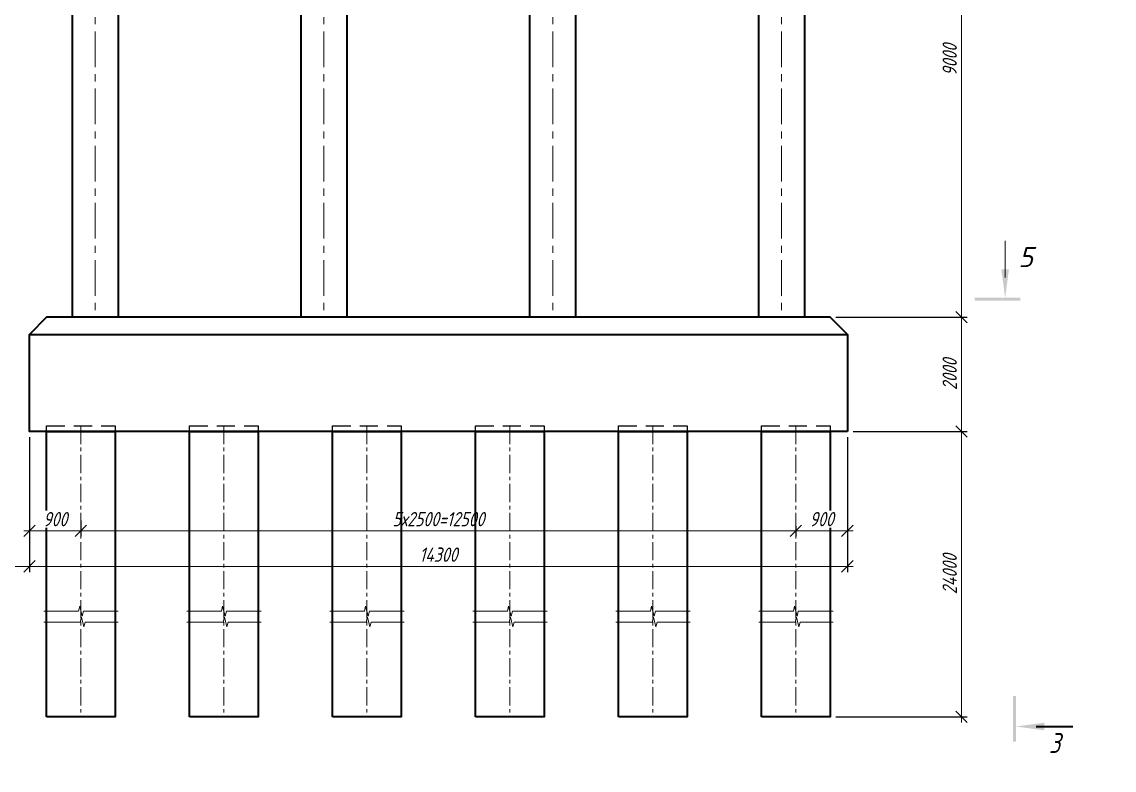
# Model space of a CAD drawing. Header units: millimetres. Extents: x 265754 to 14267433, y -6145605 to 2433772.
# Drawn here: x 7164331 to 7183429, y 815360 to 828450 of the extents above; entities that cross this region are included whole.
import ezdxf
from ezdxf.enums import TextEntityAlignment as Align

# ---------------------------------------------------------------- set-up
doc = ezdxf.new("R2010")
doc.units = ezdxf.units.MM
for name, pattern in [('CENTER', [50.8, 31.75, -6.35, 6.35, -6.35]), ('невидимая', [9.525, 6.35, -3.175]), ('осевая', [2, 1.25, -0.25, 0.25, -0.25])]:
    doc.linetypes.add(name, pattern=pattern)
for name, color, linetype, lineweight in [('1-Бетон', 106, 'Continuous', 35), ('1-Оси', 1, 'CENTER', 20), ('ИС_TXT', 4, 'Continuous', 18), ('ИС_TXT_ЗГЛ', 1, 'Continuous', 35), ('ИС_ОПОР_Тон', 3, 'Continuous', 18), ('ИС_Основная', 7, 'Continuous', 35), ('ИС_Ось', 3, 'осевая', 18), ('ИС_Размер', 3, 'Continuous', 18), ('ИС_Тонкая', 3, 'Continuous', 18)]:
    doc.layers.add(name, color=color, linetype=linetype, lineweight=lineweight)
doc.layers.add('ИС_Невидимая', color=4, linetype='невидимая')
doc.styles.add('0', font='isocpeur.ttf', dxfattribs={"width": 0.8, "oblique": 15})
doc.styles.add('Mis(m)', font='isocpeui.ttf')
doc.dimstyles.new('М100', dxfattribs={"dimscale": 100, "dimtxt": 2.5, "dimasz": 2, "dimexe": 1, "dimexo": 1, "dimgap": 0.8, "dimtad": 1, "dimdec": 0, "dimzin": 0, "dimdsep": 46, "dimtxsty": '0', "dimblk": 'OBLIQUE', "dimcen": 0.09, "dimdle": 1, "dimclrd": 256, "dimclre": 256, "dimclrt": 256, "dimadec": 4, "dimazin": 0, "dimtfac": 1, "dimtdec": 0, "dimtmove": 1, "dimatfit": 2, "dimfxl": 1, "dimtolj": 1, "dimtzin": 0, "dimlwd": -1, "dimarcsym": 0})

# ---------------------------------------------------------------- blocks, each defined once
blk = doc.blocks.new('_OBLIQUE')
at = {"color": 0, "linetype": 'ByBlock', "lineweight": -2}
blk.add_line((0.5, 0.5), (-0.5, -0.5), dxfattribs=at)
blk = doc.blocks.new('*D1853')
at = {"layer": 'Defpoints', "color": 0, "transparency": 16777216}
for p in [(7163014, 821283), (7164464, 821283), (7164464, 818925)]:
    blk.add_point(p, dxfattribs=at)
at = {"layer": 'ИС_Размер', "lineweight": -2, "transparency": 16777216}
for p, q in [((7163014, 821183), (7163014, 818825)), ((7164464, 821183), (7164464, 818825))]:
    blk.add_line(p, q, dxfattribs=at)
at = {"layer": 'ИС_Размер', "transparency": 16777216}
blk.add_line((7162914, 818925), (7164564, 818925), dxfattribs=at)
at = {"layer": 'ИС_Размер', "transparency": 16777216, "xscale": 200, "yscale": 200, "zscale": 200, "rotation": 180}
blk.add_blockref('_OBLIQUE', (7163014, 818925), dxfattribs=at)
at = {"layer": 'ИС_Размер', "transparency": 16777216, "xscale": 200, "yscale": 200, "zscale": 200}
blk.add_blockref('_OBLIQUE', (7164464, 818925), dxfattribs=at)
at = {"layer": 'ИС_Размер', "transparency": 16777216, "insert": (7163739, 819130), "char_height": 250, "attachment_point": 5, "style": '0'}
blk.add_mtext('\\A1;1450', dxfattribs=at)
blk = doc.blocks.new('*D1874')
at = {"layer": 'Defpoints', "color": 0, "transparency": 16777216}
for p in [(7178464, 823283), (7178764, 821283), (7180759, 821283)]:
    blk.add_point(p, dxfattribs=at)
at = {"layer": 'ИС_Размер', "transparency": 16777216}
blk.add_line((7180759, 823383), (7180759, 821183), dxfattribs=at)
at = {"layer": 'ИС_Размер', "lineweight": -2, "transparency": 16777216}
for p, q in [((7178564, 823283), (7180859, 823283)), ((7178864, 821283), (7180859, 821283))]:
    blk.add_line(p, q, dxfattribs=at)
at = {"layer": 'ИС_Размер', "transparency": 16777216, "xscale": 200, "yscale": 200, "zscale": 200}
for p, rotation in [((7180759, 823283), 90), ((7180759, 821283), 270)]:
    blk.add_blockref('_OBLIQUE', p, dxfattribs=dict(at, rotation=rotation))
at = {"layer": 'ИС_Размер', "transparency": 16777216, "insert": (7180554, 822283), "char_height": 250, "attachment_point": 5, "rotation": 90, "style": '0'}
blk.add_mtext('\\A1;2000', dxfattribs=at)
blk = doc.blocks.new('*D1875')
at = {"layer": 'Defpoints', "color": 0, "transparency": 16777216}
for p in [(7178764, 821283), (7178464, 816292), (7180759, 816292)]:
    blk.add_point(p, dxfattribs=at)
at = {"layer": 'ИС_Размер', "lineweight": -2, "transparency": 16777216}
for p, q in [((7178864, 821283), (7180859, 821283)), ((7178564, 816292), (7180859, 816292))]:
    blk.add_line(p, q, dxfattribs=at)
at = {"layer": 'ИС_Размер', "transparency": 16777216}
blk.add_line((7180759, 821383), (7180759, 816192), dxfattribs=at)
at = {"layer": 'ИС_Размер', "transparency": 16777216, "xscale": 200, "yscale": 200, "zscale": 200}
for p, rotation in [((7180759, 821283), 90), ((7180759, 816292), 270)]:
    blk.add_blockref('_OBLIQUE', p, dxfattribs=dict(at, rotation=rotation))
at = {"layer": 'ИС_Размер', "transparency": 16777216, "insert": (7180554, 818787), "char_height": 250, "width": 1324.59, "attachment_point": 5, "rotation": 90, "style": '0'}
blk.add_mtext('\\A1;24000', dxfattribs=at)
blk = doc.blocks.new('*U1877')
for p, q in [((3.8, -1.16), (10.2, -1.16)), ((3.8, -223.96), (10.2, -223.96))]:
    blk.add_line(p, q)
for points in [[(-0.25, 1.51), (0.25, 1.51), (-0.25, -6.49), (0.25, -6.49)], [(5.2, -0.5), (0.2, -1.16), (5.2, -1.16), (5.2, -1.82)], [(-0.25, -218.62), (0.25, -218.62), (-0.25, -226.62), (0.25, -226.62)], [(5.2, -223.3), (0.2, -223.96), (5.2, -223.96), (5.2, -224.62)]]:
    blk.add_solid(points)
at = {"style": '0', "oblique": 15, "width": 0.8}
for tag, p in [('ВЕРХ', (7.06, 1.62)), ('НИЗ', (7, -226.85))]:
    blk.add_attdef(tag, text='', height=3.5, dxfattribs=at).set_placement(p, align=Align.MIDDLE_CENTER)
blk = doc.blocks.new('*U1891')
at = {"layer": '1-Бетон'}
blk.add_line((400, -4250), (400, 4250), dxfattribs=at)
blk.add_lwpolyline([(400, -4250), (400, 4750), (-400, 4750), (-400, -4250), (400, -4250)], dxfattribs=at)
at = {"layer": 'ИС_Ось', "ltscale": 500}
blk.add_lwpolyline([(0, 4750), (0, -4250)], dxfattribs=at)
blk = doc.blocks.new('*U1892')
at = {"layer": '1-Бетон', "color": 0, "linetype": 'ByBlock', "lineweight": -2, "transparency": 16777216}
for p in [(0, 0), (4000, 0), (8000, 0), (12000, 0)]:
    blk.add_blockref('*U1891', p, dxfattribs=at)
blk = doc.blocks.new('*D1895')
at = {"layer": 'Defpoints', "color": 0, "transparency": 16777216}
for p in [(7164464, 821283), (7178764, 821283), (7164464, 818925)]:
    blk.add_point(p, dxfattribs=at)
at = {"layer": 'ИС_Размер', "lineweight": -2, "transparency": 16777216}
for p, q in [((7164464, 821183), (7164464, 818825)), ((7178764, 821183), (7178764, 818825))]:
    blk.add_line(p, q, dxfattribs=at)
at = {"layer": 'ИС_Размер', "transparency": 16777216}
blk.add_line((7178864, 818925), (7164364, 818925), dxfattribs=at)
at = {"layer": 'ИС_Размер', "transparency": 16777216, "xscale": 200, "yscale": 200, "zscale": 200, "rotation": 180}
blk.add_blockref('_OBLIQUE', (7164464, 818925), dxfattribs=at)
at = {"layer": 'ИС_Размер', "transparency": 16777216, "xscale": 200, "yscale": 200, "zscale": 200}
blk.add_blockref('_OBLIQUE', (7178764, 818925), dxfattribs=at)
at = {"layer": 'ИС_Размер', "transparency": 16777216, "insert": (7171614, 819130), "char_height": 250, "attachment_point": 5, "style": '0'}
blk.add_mtext('\\A1;14300', dxfattribs=at)
blk = doc.blocks.new('*D1893')
at = {"layer": 'Defpoints', "color": 0, "transparency": 16777216}
for p in [(7178764, 821283), (7177864, 819730), (7177864, 819546)]:
    blk.add_point(p, dxfattribs=at)
at = {"layer": 'ИС_Размер', "lineweight": -2, "transparency": 16777216}
for p, q in [((7178764, 821183), (7178764, 819446)), ((7177864, 819630), (7177864, 819446))]:
    blk.add_line(p, q, dxfattribs=at)
at = {"layer": 'ИС_Размер', "transparency": 16777216}
blk.add_line((7178864, 819546), (7177764, 819546), dxfattribs=at)
at = {"layer": 'ИС_Размер', "transparency": 16777216, "xscale": 200, "yscale": 200, "zscale": 200, "rotation": 180}
blk.add_blockref('_OBLIQUE', (7177864, 819546), dxfattribs=at)
at = {"layer": 'ИС_Размер', "transparency": 16777216, "xscale": 200, "yscale": 200, "zscale": 200}
blk.add_blockref('_OBLIQUE', (7178764, 819546), dxfattribs=at)
at = {"layer": 'ИС_Размер', "transparency": 16777216, "insert": (7178314, 819751), "char_height": 250, "attachment_point": 5, "style": '0', "bg_fill": 3, "box_fill_scale": 1.1, "bg_fill_color": 256, "bg_fill_true_color": 13158600, "bg_fill_transparency": 0}
blk.add_mtext('\\A1;900', dxfattribs=at)
blk = doc.blocks.new('*D1894')
at = {"layer": 'Defpoints', "color": 0, "transparency": 16777216}
for p in [(7164464, 821283), (7165364, 819829), (7164464, 819546)]:
    blk.add_point(p, dxfattribs=at)
at = {"layer": 'ИС_Размер', "lineweight": -2, "transparency": 16777216}
for p, q in [((7164464, 821183), (7164464, 819446)), ((7165364, 819729), (7165364, 819446))]:
    blk.add_line(p, q, dxfattribs=at)
at = {"layer": 'ИС_Размер', "transparency": 16777216}
blk.add_line((7165464, 819546), (7164364, 819546), dxfattribs=at)
at = {"layer": 'ИС_Размер', "transparency": 16777216, "xscale": 200, "yscale": 200, "zscale": 200, "rotation": 180}
blk.add_blockref('_OBLIQUE', (7164464, 819546), dxfattribs=at)
at = {"layer": 'ИС_Размер', "transparency": 16777216, "xscale": 200, "yscale": 200, "zscale": 200}
blk.add_blockref('_OBLIQUE', (7165364, 819546), dxfattribs=at)
at = {"layer": 'ИС_Размер', "transparency": 16777216, "insert": (7164914, 819751), "char_height": 250, "attachment_point": 5, "style": '0', "bg_fill": 3, "box_fill_scale": 1.1, "bg_fill_color": 256, "bg_fill_true_color": 13158600, "bg_fill_transparency": 0}
blk.add_mtext('\\A1;900', dxfattribs=at)
blk = doc.blocks.new('*D1896')
at = {"layer": 'Defpoints', "color": 0, "transparency": 16777216}
for p in [(7165364, 819829), (7177864, 819730), (7165364, 819546)]:
    blk.add_point(p, dxfattribs=at)
at = {"layer": 'ИС_Размер', "lineweight": -2, "transparency": 16777216}
for p, q in [((7165364, 819729), (7165364, 819446)), ((7177864, 819630), (7177864, 819446))]:
    blk.add_line(p, q, dxfattribs=at)
at = {"layer": 'ИС_Размер', "transparency": 16777216}
blk.add_line((7177964, 819546), (7165264, 819546), dxfattribs=at)
at = {"layer": 'ИС_Размер', "transparency": 16777216, "xscale": 200, "yscale": 200, "zscale": 200, "rotation": 180}
blk.add_blockref('_OBLIQUE', (7165364, 819546), dxfattribs=at)
at = {"layer": 'ИС_Размер', "transparency": 16777216, "xscale": 200, "yscale": 200, "zscale": 200}
blk.add_blockref('_OBLIQUE', (7177864, 819546), dxfattribs=at)
at = {"layer": 'ИС_Размер', "transparency": 16777216, "insert": (7171614, 819751), "char_height": 250, "width": 1839.25, "attachment_point": 5, "style": '0', "bg_fill": 3, "box_fill_scale": 1.1, "bg_fill_color": 256, "bg_fill_true_color": 13158600, "bg_fill_transparency": 0}
blk.add_mtext('\\A1;5х2500=12500', dxfattribs=at)
blk = doc.blocks.new('*D1898')
at = {"layer": 'Defpoints', "color": 0, "transparency": 16777216}
for p in [(7179715, 832283), (7178464, 823283), (7180759, 823283)]:
    blk.add_point(p, dxfattribs=at)
at = {"layer": 'ИС_Размер', "transparency": 16777216}
blk.add_line((7180759, 832383), (7180759, 823183), dxfattribs=at)
at = {"layer": 'ИС_Размер', "lineweight": -2, "transparency": 16777216}
for p, q in [((7179815, 832283), (7180859, 832283)), ((7178564, 823283), (7180859, 823283))]:
    blk.add_line(p, q, dxfattribs=at)
at = {"layer": 'ИС_Размер', "transparency": 16777216, "xscale": 200, "yscale": 200, "zscale": 200}
for p, rotation in [((7180759, 832283), 90), ((7180759, 823283), 270)]:
    blk.add_blockref('_OBLIQUE', p, dxfattribs=dict(at, rotation=rotation))
at = {"layer": 'ИС_Размер', "transparency": 16777216, "insert": (7180554, 827783), "char_height": 250, "attachment_point": 5, "rotation": 90, "style": '0'}
blk.add_mtext('\\A1;9000', dxfattribs=at)
blk = doc.blocks.new('*U2138')
at = {"layer": 'ИС_Тонкая'}
blk.add_line((353.43, 3.8), (353.43, 10.2), dxfattribs=at)
for points in [[(352.77, 5.2), (353.43, 0.2), (353.43, 5.2), (354.09, 5.2)], [(356.1, 0.25), (356.1, -0.25), (348.1, 0.25), (348.1, -0.25)]]:
    blk.add_solid(points, dxfattribs=at)
at = {"layer": 'ИС_TXT', "style": 'Mis(m)'}
blk.add_attdef('ЛЕВО', text='', height=3.5, dxfattribs=at).set_placement((-3.09, 7.36), align=Align.MIDDLE_RIGHT)
blk.add_attdef('ПРАВО', text='', height=3.5, dxfattribs=at).set_placement((355.76, 7.36), align=Align.MIDDLE_LEFT)
blk = doc.blocks.new('*U2052')
at = {"color": 3, "linetype": 'ByBlock', "lineweight": -2}
for points in [[(650, -694), (43, -694), (22, -780), (-22, -607), (-43, -694), (-650, -694)], [(650, -886), (75, -886), (53, -972), (10, -799), (-11, -886), (-650, -886)]]:
    blk.add_lwpolyline(points, dxfattribs=at)
at = {"layer": '1-Оси', "ltscale": 10, "transparency": 33554687}
blk.add_line((0, 2546), (0, -2546), dxfattribs=at)
at = {"layer": 'ИС_Невидимая', "ltscale": 50}
blk.add_lwpolyline([(-600, 2446), (-600, 2546), (600, 2546), (600, 2446)], dxfattribs=at)
at = {"layer": 'ИС_Основная', "ltscale": 500}
blk.add_lwpolyline([(-600, -2546), (-600, 2446), (600, 2446), (600, -2546), (-600, -2546)], dxfattribs=at)
blk = doc.blocks.new('*U2053')
at = {"layer": 'ИС_ОПОР_Тон', "color": 0, "linetype": 'ByBlock', "lineweight": -2, "transparency": 16777216}
for p in [(0, 0), (2500, 0), (5000, 0), (7500, 0), (10000, 0), (12500, 0)]:
    blk.add_blockref('*U2052', p, dxfattribs=at)

msp = doc.modelspace()

# ---------------------------------------------------------------- linework, layer by layer
at = {"layer": 'ИС_Основная', "ltscale": 500}
for points in [[(7164464.0492, 822982.7477), (7178764.0492, 822982.7477), (7178464.0492, 823282.7477), (7164764.0492, 823282.7477)], [(7178764.0492, 821282.7477), (7164464.0492, 821282.7477), (7164464.0492, 822982.7477), (7178764.0492, 822982.7477)]]:
    msp.add_lwpolyline(points, close=True, dxfattribs=at)

# ---------------------------------------------------------------- block references
at = {"layer": '1-Бетон', "xscale": -1}
msp.add_blockref('*U1892', (7177613.8832, 827532.7477), dxfattribs=at)
at = {"layer": 'ИС_TXT_ЗГЛ', "ltscale": 200, "xscale": 100, "yscale": 100, "zscale": 100}
msp.add_blockref('*U1877', (7181686.4095, 838520.1616), dxfattribs=at).add_auto_attribs({'ВЕРХ': '3', 'НИЗ': '3'})
at = {"layer": 'ИС_TXT_ЗГЛ', "ltscale": 200}
ref = msp.add_blockref('*U2138', (7146180.2442, 823599.7415), dxfattribs=dict(at, xscale=100, yscale=100, zscale=100))
ref.add_attrib('ПРАВО', '5', dxfattribs={"layer": 'ИС_TXT', "height": 350, "style": 'Mis(m)'}).set_placement((7181755.9221, 824336.0211), align=Align.MIDDLE_LEFT)

# ---------------------------------------------------------------- dimensions: what is measured, and where the dimension line sits
at = {"layer": 'ИС_Размер'}
for base, p1, p2, angle, picture, middle in [((7180759.2206, 823282.7477), (7179714.7155, 832282.7477), (7178464.0492, 823282.7477), 90, '*D1898', (7180554.2206, 827782.7477)), ((7180759.2206, 821282.7477), (7178464.0492, 823282.7477), (7178764.0492, 821282.7477), 90, '*D1874', (7180554.2206, 822282.7477)), ((7164464.0492, 818925.2432), (7178764.0492, 821282.7478), (7164464.0492, 821282.7477), 180, '*D1895', (7171614.0492, 819130.2432))]:
    dim = msp.add_linear_dim(base=base, p1=p1, p2=p2, angle=angle, dimstyle='М100', dxfattribs=at)
    dim.commit()
    dim.dimension.update_dxf_attribs({"geometry": picture, "text_midpoint": middle})
dim = msp.add_linear_dim(base=(7164464.0492, 818925.2432), p1=(7163014.0492, 821282.7477), p2=(7164464.0492, 821282.7477), dimstyle='М100', dxfattribs=at)
dim.commit()
dim.dimension.update_dxf_attribs({"geometry": '*D1853', "text_midpoint": (7163738.9721, 818925.2432), "dimtype": 160})
dim = msp.add_linear_dim(base=(7180759.2206, 816292.1615), p1=(7178764.0492, 821282.7477), p2=(7178464.0492, 816292.1615), angle=90, text='24000', dimstyle='М100', dxfattribs=at)
dim.commit()
dim.dimension.update_dxf_attribs({"geometry": '*D1875', "text_midpoint": (7180554.2206, 818787.4546)})

# ---------------------------------------------------------------- next in the draw order: dimensions: what is measured, and where the dimension line sits
dim = msp.add_linear_dim(base=(7165364.0492, 819546.2758), p1=(7177864.0492, 819729.8675), p2=(7165364.0492, 819829.4085), angle=180, text='5х2500=<>', dimstyle='М100', override={"dimtfill": 1}, dxfattribs=at)
dim.commit()
dim.dimension.update_dxf_attribs({"geometry": '*D1896', "text_midpoint": (7171614.0492, 819751.2758)})

# ---------------------------------------------------------------- next in the draw order: block references
at = {"layer": 'ИС_ОПОР_Тон'}
msp.add_blockref('*U2053', (7165364.0492, 818836.8223), dxfattribs=at)

# ---------------------------------------------------------------- next in the draw order: dimensions: what is measured, and where the dimension line sits
at = {"layer": 'ИС_Размер'}
for base, p1, p2, picture, middle in [((7164464.0492, 819546.2758), (7165364.0492, 819829.4085), (7164464.0492, 821282.7477), '*D1894', (7164914.0492, 819546.2758)), ((7177864.0492, 819546.2758), (7178764.0492, 821282.7477), (7177864.0492, 819729.8675), '*D1893', (7178314.0492, 819546.2758))]:
    dim = msp.add_linear_dim(base=base, p1=p1, p2=p2, angle=180, dimstyle='М100', override={"dimtfill": 1}, dxfattribs=at)
    dim.commit()
    dim.dimension.update_dxf_attribs({"geometry": picture, "text_midpoint": middle, "dimtype": 160})

doc.saveas('drawing.dxf')
